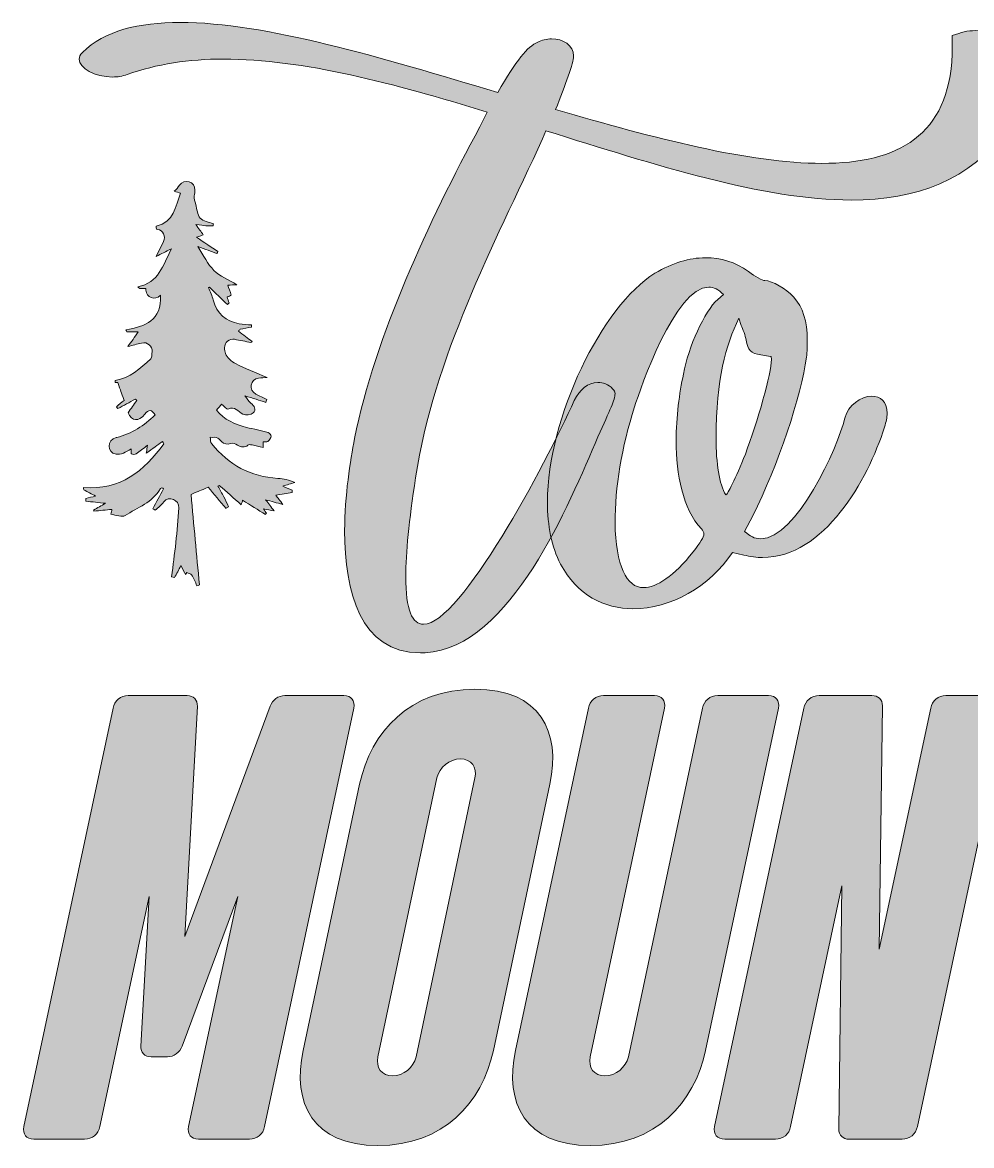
# Model space of a CAD drawing. Header units: inches. Extents: x 67 to 434, y -467 to -33.
# Drawn here: x 67.4 to 250.5, y -467 to -250.3 of the extents above; entities that cross this region are included whole.
import ezdxf

# ---------------------------------------------------------------- set-up
doc = ezdxf.new("R2010")
doc.units = ezdxf.units.IN
doc.header["$MEASUREMENT"] = 0
doc.layers.add('Layer 1', color=7, linetype='Continuous')

# ---------------------------------------------------------------- blocks, each defined once
blk = doc.blocks.new('block 3')
at = {"layer": 'Layer 1', "true_color": 0x0b0b0b}
h = blk.add_hatch(color=28, dxfattribs=at)
h.dxf.hatch_style = 2
edge = h.paths.add_edge_path()
edge.add_spline(control_points=[(169.16, -397.28), (169.16, -397.28), (158.28, -448.63), (158.28, -448.63), (156.08, -458.78), (148.62, -466.97), (136.02, -466.97), (123.43, -466.97), (119.39, -458.78), (121.6, -448.63), (121.6, -448.63), (132.48, -397.28), (132.48, -397.28), (134.68, -387.13), (142.14, -378.93), (154.73, -378.93), (167.33, -378.93), (171.36, -387.13), (169.16, -397.28)], knot_values=[0, 0, 0, 0, 1, 1, 1, 2, 2, 2, 3, 3, 3, 4, 4, 4, 5, 5, 5, 6, 6, 6, 6], degree=3, periodic=1)
edge = h.paths.add_edge_path()
edge.add_spline(control_points=[(154.73, -396.05), (155.22, -393.97), (154, -392.38), (151.92, -392.38), (149.84, -392.38), (147.89, -393.97), (147.4, -396.05), (147.4, -396.05), (136.02, -449.86), (136.02, -449.86), (135.53, -451.93), (136.76, -453.52), (138.84, -453.52), (140.92, -453.52), (142.87, -451.93), (143.36, -449.86), (143.36, -449.86), (154.73, -396.05), (154.73, -396.05)], knot_values=[0, 0, 0, 0, 1, 1, 1, 2, 2, 2, 3, 3, 3, 4, 4, 4, 5, 5, 5, 6, 6, 6, 6], degree=3, periodic=1)
h = blk.add_hatch(color=28, dxfattribs=at)
h.dxf.hatch_style = 2
edge = h.paths.add_edge_path()
edge.add_spline(control_points=[(67.67, -463.31), (67.67, -463.31), (84.91, -382.6), (84.91, -382.6), (85.15, -381.13), (86.37, -380.16), (87.84, -380.16), (87.84, -380.16), (99.21, -380.16), (99.21, -380.16), (100.44, -380.16), (101.17, -381.01), (101.17, -382.23), (101.17, -382.23), (98.72, -426.62), (98.72, -426.62), (98.72, -426.62), (115.23, -382.23), (115.23, -382.23), (115.6, -381.01), (116.82, -380.16), (118.04, -380.16), (118.04, -380.16), (129.42, -380.16), (129.42, -380.16), (130.88, -380.16), (131.62, -381.13), (131.37, -382.6), (131.37, -382.6), (114.13, -463.31), (114.13, -463.31), (113.89, -464.77), (112.66, -465.75), (111.2, -465.75), (111.2, -465.75), (101.41, -465.75), (101.41, -465.75), (99.95, -465.75), (99.21, -464.77), (99.46, -463.31), (99.46, -463.31), (109, -418.92), (109, -418.92), (109, -418.92), (98.24, -447.78), (98.24, -447.78), (97.75, -449), (96.65, -449.86), (95.42, -449.86), (95.42, -449.86), (92.24, -449.86), (92.24, -449.86), (91.02, -449.86), (90.17, -449), (90.29, -447.78), (90.29, -447.78), (91.88, -418.92), (91.88, -418.92), (91.88, -418.92), (82.34, -463.31), (82.34, -463.31), (82.09, -464.77), (80.87, -465.75), (79.4, -465.75), (79.4, -465.75), (69.62, -465.75), (69.62, -465.75), (68.16, -465.75), (67.42, -464.77), (67.67, -463.31)], knot_values=[0, 0, 0, 0, 1, 1, 1, 2, 2, 2, 3, 3, 3, 4, 4, 4, 5, 5, 5, 6, 6, 6, 7, 7, 7, 8, 8, 8, 9, 9, 9, 10, 10, 10, 11, 11, 11, 12, 12, 12, 13, 13, 13, 14, 14, 14, 15, 15, 15, 16, 16, 16, 17, 17, 17, 18, 18, 18, 19, 19, 19, 20, 20, 20, 21, 21, 21, 22, 22, 22, 23, 23, 23, 23], degree=3, periodic=1)
h = blk.add_hatch(color=28, dxfattribs=at)
h.dxf.hatch_style = 2
edge = h.paths.add_edge_path()
edge.add_spline(control_points=[(198.63, -382.6), (198.88, -381.13), (200.1, -380.16), (201.57, -380.16), (201.57, -380.16), (211.35, -380.16), (211.35, -380.16), (212.82, -380.16), (213.55, -381.13), (213.31, -382.6), (213.31, -382.6), (199.24, -448.63), (199.24, -448.63), (197.04, -458.78), (189.59, -466.97), (176.99, -466.97), (164.39, -466.97), (160.36, -458.78), (162.56, -448.63), (162.56, -448.63), (176.62, -382.6), (176.62, -382.6), (176.87, -381.13), (178.09, -380.16), (179.56, -380.16), (179.56, -380.16), (189.34, -380.16), (189.34, -380.16), (190.81, -380.16), (191.54, -381.13), (191.3, -382.6), (191.3, -382.6), (176.99, -449.86), (176.99, -449.86), (176.5, -451.93), (177.72, -453.52), (179.8, -453.52), (181.88, -453.52), (183.84, -451.93), (184.33, -449.86), (184.33, -449.86), (198.63, -382.6), (198.63, -382.6)], knot_values=[0, 0, 0, 0, 1, 1, 1, 2, 2, 2, 3, 3, 3, 4, 4, 4, 5, 5, 5, 6, 6, 6, 7, 7, 7, 8, 8, 8, 9, 9, 9, 10, 10, 10, 11, 11, 11, 12, 12, 12, 13, 13, 13, 14, 14, 14, 14], degree=3, periodic=1)
h = blk.add_hatch(color=28, dxfattribs=at)
h.dxf.hatch_style = 2
edge = h.paths.add_edge_path()
edge.add_spline(control_points=[(224.93, -463.79), (224.93, -463.79), (225.54, -416.84), (225.54, -416.84), (225.54, -416.84), (215.63, -463.31), (215.63, -463.31), (215.39, -464.77), (214.17, -465.75), (212.7, -465.75), (212.7, -465.75), (202.92, -465.75), (202.92, -465.75), (201.45, -465.75), (200.72, -464.77), (200.96, -463.31), (200.96, -463.31), (218.2, -382.6), (218.2, -382.6), (218.45, -381.13), (219.67, -380.16), (221.14, -380.16), (221.14, -380.16), (231.29, -380.16), (231.29, -380.16), (232.51, -380.16), (233.36, -380.89), (233.36, -382.11), (233.36, -382.11), (232.75, -429.07), (232.75, -429.07), (232.75, -429.07), (242.66, -382.6), (242.66, -382.6), (242.9, -381.13), (244.12, -380.16), (245.59, -380.16), (245.59, -380.16), (255.37, -380.16), (255.37, -380.16), (256.84, -380.16), (257.58, -381.13), (257.33, -382.6), (257.33, -382.6), (240.09, -463.31), (240.09, -463.31), (239.84, -464.77), (238.62, -465.75), (237.15, -465.75), (237.15, -465.75), (226.88, -465.75), (226.88, -465.75), (225.78, -465.75), (224.93, -465.02), (224.93, -463.79)], knot_values=[0, 0, 0, 0, 1, 1, 1, 2, 2, 2, 3, 3, 3, 4, 4, 4, 5, 5, 5, 6, 6, 6, 7, 7, 7, 8, 8, 8, 9, 9, 9, 10, 10, 10, 11, 11, 11, 12, 12, 12, 13, 13, 13, 14, 14, 14, 15, 15, 15, 16, 16, 16, 17, 17, 17, 18, 18, 18, 18], degree=3, periodic=1)
at = {"layer": 'Layer 1', "lineweight": 0}
for points, knots in [([(169.16, -397.28), (169.16, -397.28), (158.28, -448.63), (158.28, -448.63), (156.08, -458.78), (148.62, -466.97), (136.02, -466.97), (123.43, -466.97), (119.39, -458.78), (121.6, -448.63), (121.6, -448.63), (132.48, -397.28), (132.48, -397.28), (134.68, -387.13), (142.14, -378.93), (154.73, -378.93), (167.33, -378.93), (171.36, -387.13), (169.16, -397.28)], [0, 0, 0, 0, 1, 1, 1, 2, 2, 2, 3, 3, 3, 4, 4, 4, 5, 5, 5, 6, 6, 6, 6]), ([(67.67, -463.31), (67.67, -463.31), (84.91, -382.6), (84.91, -382.6), (85.15, -381.13), (86.37, -380.16), (87.84, -380.16), (87.84, -380.16), (99.21, -380.16), (99.21, -380.16), (100.44, -380.16), (101.17, -381.01), (101.17, -382.23), (101.17, -382.23), (98.72, -426.62), (98.72, -426.62), (98.72, -426.62), (115.23, -382.23), (115.23, -382.23), (115.6, -381.01), (116.82, -380.16), (118.04, -380.16), (118.04, -380.16), (129.42, -380.16), (129.42, -380.16), (130.88, -380.16), (131.62, -381.13), (131.37, -382.6), (131.37, -382.6), (114.13, -463.31), (114.13, -463.31), (113.89, -464.77), (112.66, -465.75), (111.2, -465.75), (111.2, -465.75), (101.41, -465.75), (101.41, -465.75), (99.95, -465.75), (99.21, -464.77), (99.46, -463.31), (99.46, -463.31), (109, -418.92), (109, -418.92), (109, -418.92), (98.24, -447.78), (98.24, -447.78), (97.75, -449), (96.65, -449.86), (95.42, -449.86), (95.42, -449.86), (92.24, -449.86), (92.24, -449.86), (91.02, -449.86), (90.17, -449), (90.29, -447.78), (90.29, -447.78), (91.88, -418.92), (91.88, -418.92), (91.88, -418.92), (82.34, -463.31), (82.34, -463.31), (82.09, -464.77), (80.87, -465.75), (79.4, -465.75), (79.4, -465.75), (69.62, -465.75), (69.62, -465.75), (68.16, -465.75), (67.42, -464.77), (67.67, -463.31)], [0, 0, 0, 0, 1, 1, 1, 2, 2, 2, 3, 3, 3, 4, 4, 4, 5, 5, 5, 6, 6, 6, 7, 7, 7, 8, 8, 8, 9, 9, 9, 10, 10, 10, 11, 11, 11, 12, 12, 12, 13, 13, 13, 14, 14, 14, 15, 15, 15, 16, 16, 16, 17, 17, 17, 18, 18, 18, 19, 19, 19, 20, 20, 20, 21, 21, 21, 22, 22, 22, 23, 23, 23, 23]), ([(198.63, -382.6), (198.88, -381.13), (200.1, -380.16), (201.57, -380.16), (201.57, -380.16), (211.35, -380.16), (211.35, -380.16), (212.82, -380.16), (213.55, -381.13), (213.31, -382.6), (213.31, -382.6), (199.24, -448.63), (199.24, -448.63), (197.04, -458.78), (189.59, -466.97), (176.99, -466.97), (164.39, -466.97), (160.36, -458.78), (162.56, -448.63), (162.56, -448.63), (176.62, -382.6), (176.62, -382.6), (176.87, -381.13), (178.09, -380.16), (179.56, -380.16), (179.56, -380.16), (189.34, -380.16), (189.34, -380.16), (190.81, -380.16), (191.54, -381.13), (191.3, -382.6), (191.3, -382.6), (176.99, -449.86), (176.99, -449.86), (176.5, -451.93), (177.72, -453.52), (179.8, -453.52), (181.88, -453.52), (183.84, -451.93), (184.33, -449.86), (184.33, -449.86), (198.63, -382.6), (198.63, -382.6)], [0, 0, 0, 0, 1, 1, 1, 2, 2, 2, 3, 3, 3, 4, 4, 4, 5, 5, 5, 6, 6, 6, 7, 7, 7, 8, 8, 8, 9, 9, 9, 10, 10, 10, 11, 11, 11, 12, 12, 12, 13, 13, 13, 14, 14, 14, 14]), ([(224.93, -463.79), (224.93, -463.79), (225.54, -416.84), (225.54, -416.84), (225.54, -416.84), (215.63, -463.31), (215.63, -463.31), (215.39, -464.77), (214.17, -465.75), (212.7, -465.75), (212.7, -465.75), (202.92, -465.75), (202.92, -465.75), (201.45, -465.75), (200.72, -464.77), (200.96, -463.31), (200.96, -463.31), (218.2, -382.6), (218.2, -382.6), (218.45, -381.13), (219.67, -380.16), (221.14, -380.16), (221.14, -380.16), (231.29, -380.16), (231.29, -380.16), (232.51, -380.16), (233.36, -380.89), (233.36, -382.11), (233.36, -382.11), (232.75, -429.07), (232.75, -429.07), (232.75, -429.07), (242.66, -382.6), (242.66, -382.6), (242.9, -381.13), (244.12, -380.16), (245.59, -380.16), (245.59, -380.16), (255.37, -380.16), (255.37, -380.16), (256.84, -380.16), (257.58, -381.13), (257.33, -382.6), (257.33, -382.6), (240.09, -463.31), (240.09, -463.31), (239.84, -464.77), (238.62, -465.75), (237.15, -465.75), (237.15, -465.75), (226.88, -465.75), (226.88, -465.75), (225.78, -465.75), (224.93, -465.02), (224.93, -463.79)], [0, 0, 0, 0, 1, 1, 1, 2, 2, 2, 3, 3, 3, 4, 4, 4, 5, 5, 5, 6, 6, 6, 7, 7, 7, 8, 8, 8, 9, 9, 9, 10, 10, 10, 11, 11, 11, 12, 12, 12, 13, 13, 13, 14, 14, 14, 15, 15, 15, 16, 16, 16, 17, 17, 17, 18, 18, 18, 18]), ([(154.73, -396.05), (155.22, -393.97), (154, -392.38), (151.92, -392.38), (149.84, -392.38), (147.89, -393.97), (147.4, -396.05), (147.4, -396.05), (136.02, -449.86), (136.02, -449.86), (135.53, -451.93), (136.76, -453.52), (138.84, -453.52), (140.92, -453.52), (142.87, -451.93), (143.36, -449.86), (143.36, -449.86), (154.73, -396.05), (154.73, -396.05)], [0, 0, 0, 0, 1, 1, 1, 2, 2, 2, 3, 3, 3, 4, 4, 4, 5, 5, 5, 6, 6, 6, 6])]:
    blk.add_open_spline(points, degree=3, knots=knots, dxfattribs=at)
blk = doc.blocks.new('block 13')
at = {"layer": 'Layer 1', "true_color": 0x0b0b0b}
h = blk.add_hatch(color=28, dxfattribs=at)
h.dxf.hatch_style = 2
edge = h.paths.add_edge_path()
edge.add_spline(control_points=[(144.21, -371.91), (132.58, -371.91), (129.59, -360.12), (129.59, -348.34), (129.59, -341.58), (130.69, -334.83), (131.48, -330.59), (135.57, -310.63), (145.78, -288.79), (155.68, -270.41), (155.68, -270.41), (157.09, -267.58), (157.09, -267.58), (139.18, -262.08), (121.58, -257.36), (106.18, -257.36), (99.58, -257.36), (93.3, -258.31), (87.64, -260.35), (86.7, -260.66), (85.76, -260.82), (84.82, -260.82), (81.36, -260.82), (78.37, -259.09), (78.37, -257.36), (78.37, -256.89), (78.53, -256.58), (79, -256.11), (83.24, -251.87), (89.84, -250.29), (97.86, -250.29), (114.2, -250.29), (136.67, -257.05), (159.13, -263.81), (162.75, -257.52), (164.79, -255.01), (166.83, -254.07), (167.62, -253.75), (168.56, -253.44), (169.5, -253.44), (171.7, -253.44), (173.75, -254.69), (173.75, -256.74), (173.75, -256.74), (173.75, -256.89), (173.75, -256.89), (173.75, -257.99), (172.17, -262.39), (170.29, -267.11), (189.3, -272.61), (207.68, -277.48), (221.67, -277.48), (236.44, -277.48), (246.18, -272.13), (246.81, -256.42), (246.81, -256.42), (246.81, -252.81), (246.81, -252.81), (248.69, -252.18), (249.64, -251.87), (251.37, -251.87), (256.71, -251.87), (260.01, -256.74), (260.01, -262.39), (260.01, -265.22), (259.06, -268.21), (257.34, -270.88), (250.42, -280.78), (239.9, -284.55), (227.33, -284.55), (210.36, -284.55), (189.62, -277.79), (168.4, -271.19), (168.4, -271.19), (167.78, -272.76), (167.78, -272.76), (158.03, -293.82), (146.88, -314.87), (143.26, -338.13), (142.01, -346.45), (141.38, -352.74), (141.38, -357.14), (141.38, -363.74), (142.64, -366.41), (144.83, -366.41), (151.91, -366.41), (168.25, -335.77), (173.9, -323.2), (174.85, -321.16), (176.57, -319.74), (178.46, -319.74), (179.4, -319.74), (180.5, -320.06), (181.29, -321), (181.6, -321.31), (181.76, -321.47), (181.76, -321.94), (181.76, -323.04), (180.82, -324.93), (178.46, -330.27), (172.96, -343), (161.65, -370.96), (145.15, -371.91), (145.15, -371.91), (144.21, -371.91), (144.21, -371.91)], knot_values=[0, 0, 0, 0, 1, 1, 1, 2, 2, 2, 3, 3, 3, 4, 4, 4, 5, 5, 5, 6, 6, 6, 7, 7, 7, 8, 8, 8, 9, 9, 9, 10, 10, 10, 11, 11, 11, 12, 12, 12, 13, 13, 13, 14, 14, 14, 15, 15, 15, 16, 16, 16, 17, 17, 17, 18, 18, 18, 19, 19, 19, 20, 20, 20, 21, 21, 21, 22, 22, 22, 23, 23, 23, 24, 24, 24, 25, 25, 25, 26, 26, 26, 27, 27, 27, 28, 28, 28, 29, 29, 29, 30, 30, 30, 31, 31, 31, 32, 32, 32, 33, 33, 33, 34, 34, 34, 35, 35, 35, 35], degree=3, periodic=1)
h = blk.add_hatch(color=28, dxfattribs=at)
h.dxf.hatch_style = 2
edge = h.paths.add_edge_path()
edge.add_spline(control_points=[(171.24, -354.78), (169.51, -351.48), (168.72, -347.4), (168.72, -342.84), (168.72, -326.5), (179.25, -304.97), (189.46, -298.69), (192.92, -296.65), (196.06, -295.7), (199.2, -295.7), (202.19, -295.7), (205.02, -296.49), (207.53, -298.37), (208.79, -299.32), (210.2, -300.1), (210.67, -300.1), (212.09, -300.1), (214.76, -301.67), (216.17, -303.25), (218.06, -305.29), (218.84, -307.96), (218.84, -311.57), (218.84, -312.67), (218.84, -313.77), (218.69, -314.87), (217.74, -322.26), (213.19, -335.77), (208.32, -345.51), (208.32, -345.51), (206.75, -348.5), (206.75, -348.5), (208, -349.44), (208.47, -349.91), (209.89, -349.91), (216.64, -349.91), (224.81, -332.31), (226.07, -326.66), (226.7, -324.14), (229.21, -322.41), (231.26, -322.41), (232.98, -322.41), (234.24, -323.36), (234.24, -325.71), (234.24, -326.5), (234.08, -327.29), (233.77, -328.38), (230.47, -338.6), (222.14, -353.52), (210.2, -353.52), (209.1, -353.52), (207.84, -353.37), (206.59, -353.05), (206.59, -353.05), (204.39, -352.58), (204.39, -352.58), (199.99, -359.18), (192.45, -363.42), (185.22, -363.42), (179.72, -363.42), (174.38, -360.75), (171.24, -354.78)], knot_values=[0, 0, 0, 0, 1, 1, 1, 2, 2, 2, 3, 3, 3, 4, 4, 4, 5, 5, 5, 6, 6, 6, 7, 7, 7, 8, 8, 8, 9, 9, 9, 10, 10, 10, 11, 11, 11, 12, 12, 12, 13, 13, 13, 14, 14, 14, 15, 15, 15, 16, 16, 16, 17, 17, 17, 18, 18, 18, 19, 19, 19, 20, 20, 20, 20], degree=3, periodic=1)
edge = h.paths.add_edge_path()
edge.add_spline(control_points=[(196.85, -352.42), (198.26, -350.54), (198.89, -349.6), (198.89, -348.97), (198.89, -348.65), (198.73, -348.34), (198.42, -348.02), (194.8, -344.1), (193.55, -337.5), (193.55, -331.06), (193.55, -326.34), (194.17, -321.79), (194.96, -318.17), (195.9, -312.83), (199.05, -306.07), (201.56, -303.72), (201.56, -303.72), (202.66, -302.77), (202.66, -302.77), (201.72, -301.83), (200.77, -301.36), (199.83, -301.36), (193.39, -301.36), (186.63, -320.84), (185.53, -324.46), (183.02, -332.16), (181.76, -340.17), (181.76, -346.77), (181.92, -355.09), (183.96, -359.34), (187.26, -359.34), (189.78, -359.34), (193.07, -357.14), (196.85, -352.42)], knot_values=[0, 0, 0, 0, 1, 1, 1, 2, 2, 2, 3, 3, 3, 4, 4, 4, 5, 5, 5, 6, 6, 6, 7, 7, 7, 8, 8, 8, 9, 9, 9, 10, 10, 10, 11, 11, 11, 11], degree=3, periodic=1)
edge = h.paths.add_edge_path()
edge.add_spline(control_points=[(206.9, -333.57), (209.26, -327.44), (211.93, -317.86), (211.93, -315.34), (211.93, -315.03), (211.93, -314.72), (211.77, -314.72), (211.77, -314.72), (209.89, -314.4), (209.89, -314.4), (208, -314.24), (207.37, -313.46), (207.06, -311.57), (206.9, -310.79), (206.43, -309.37), (206.12, -308.74), (206.12, -308.74), (205.64, -307.33), (205.64, -307.33), (203.13, -312.67), (201.25, -318.96), (201.25, -330.59), (201.25, -335.3), (201.87, -339.38), (203.13, -341.43), (203.44, -341.43), (205.02, -338.28), (206.9, -333.57)], knot_values=[0, 0, 0, 0, 1, 1, 1, 2, 2, 2, 3, 3, 3, 4, 4, 4, 5, 5, 5, 6, 6, 6, 7, 7, 7, 8, 8, 8, 9, 9, 9, 9], degree=3, periodic=1)
at = {"layer": 'Layer 1', "lineweight": 0}
for points, knots in [([(144.21, -371.91), (132.58, -371.91), (129.59, -360.12), (129.59, -348.34), (129.59, -341.58), (130.69, -334.83), (131.48, -330.59), (135.57, -310.63), (145.78, -288.79), (155.68, -270.41), (155.68, -270.41), (157.09, -267.58), (157.09, -267.58), (139.18, -262.08), (121.58, -257.36), (106.18, -257.36), (99.58, -257.36), (93.3, -258.31), (87.64, -260.35), (86.7, -260.66), (85.76, -260.82), (84.82, -260.82), (81.36, -260.82), (78.37, -259.09), (78.37, -257.36), (78.37, -256.89), (78.53, -256.58), (79, -256.11), (83.24, -251.87), (89.84, -250.29), (97.86, -250.29), (114.2, -250.29), (136.67, -257.05), (159.13, -263.81), (162.75, -257.52), (164.79, -255.01), (166.83, -254.07), (167.62, -253.75), (168.56, -253.44), (169.5, -253.44), (171.7, -253.44), (173.75, -254.69), (173.75, -256.74), (173.75, -256.74), (173.75, -256.89), (173.75, -256.89), (173.75, -257.99), (172.17, -262.39), (170.29, -267.11), (189.3, -272.61), (207.68, -277.48), (221.67, -277.48), (236.44, -277.48), (246.18, -272.13), (246.81, -256.42), (246.81, -256.42), (246.81, -252.81), (246.81, -252.81), (248.69, -252.18), (249.64, -251.87), (251.37, -251.87), (256.71, -251.87), (260.01, -256.74), (260.01, -262.39), (260.01, -265.22), (259.06, -268.21), (257.34, -270.88), (250.42, -280.78), (239.9, -284.55), (227.33, -284.55), (210.36, -284.55), (189.62, -277.79), (168.4, -271.19), (168.4, -271.19), (167.78, -272.76), (167.78, -272.76), (158.03, -293.82), (146.88, -314.87), (143.26, -338.13), (142.01, -346.45), (141.38, -352.74), (141.38, -357.14), (141.38, -363.74), (142.64, -366.41), (144.83, -366.41), (151.91, -366.41), (168.25, -335.77), (173.9, -323.2), (174.85, -321.16), (176.57, -319.74), (178.46, -319.74), (179.4, -319.74), (180.5, -320.06), (181.29, -321), (181.6, -321.31), (181.76, -321.47), (181.76, -321.94), (181.76, -323.04), (180.82, -324.93), (178.46, -330.27), (172.96, -343), (161.65, -370.96), (145.15, -371.91), (145.15, -371.91), (144.21, -371.91), (144.21, -371.91)], [0, 0, 0, 0, 1, 1, 1, 2, 2, 2, 3, 3, 3, 4, 4, 4, 5, 5, 5, 6, 6, 6, 7, 7, 7, 8, 8, 8, 9, 9, 9, 10, 10, 10, 11, 11, 11, 12, 12, 12, 13, 13, 13, 14, 14, 14, 15, 15, 15, 16, 16, 16, 17, 17, 17, 18, 18, 18, 19, 19, 19, 20, 20, 20, 21, 21, 21, 22, 22, 22, 23, 23, 23, 24, 24, 24, 25, 25, 25, 26, 26, 26, 27, 27, 27, 28, 28, 28, 29, 29, 29, 30, 30, 30, 31, 31, 31, 32, 32, 32, 33, 33, 33, 34, 34, 34, 35, 35, 35, 35]), ([(171.24, -354.78), (169.51, -351.48), (168.72, -347.4), (168.72, -342.84), (168.72, -326.5), (179.25, -304.97), (189.46, -298.69), (192.92, -296.65), (196.06, -295.7), (199.2, -295.7), (202.19, -295.7), (205.02, -296.49), (207.53, -298.37), (208.79, -299.32), (210.2, -300.1), (210.67, -300.1), (212.09, -300.1), (214.76, -301.67), (216.17, -303.25), (218.06, -305.29), (218.84, -307.96), (218.84, -311.57), (218.84, -312.67), (218.84, -313.77), (218.69, -314.87), (217.74, -322.26), (213.19, -335.77), (208.32, -345.51), (208.32, -345.51), (206.75, -348.5), (206.75, -348.5), (208, -349.44), (208.47, -349.91), (209.89, -349.91), (216.64, -349.91), (224.81, -332.31), (226.07, -326.66), (226.7, -324.14), (229.21, -322.41), (231.26, -322.41), (232.98, -322.41), (234.24, -323.36), (234.24, -325.71), (234.24, -326.5), (234.08, -327.29), (233.77, -328.38), (230.47, -338.6), (222.14, -353.52), (210.2, -353.52), (209.1, -353.52), (207.84, -353.37), (206.59, -353.05), (206.59, -353.05), (204.39, -352.58), (204.39, -352.58), (199.99, -359.18), (192.45, -363.42), (185.22, -363.42), (179.72, -363.42), (174.38, -360.75), (171.24, -354.78)], [0, 0, 0, 0, 1, 1, 1, 2, 2, 2, 3, 3, 3, 4, 4, 4, 5, 5, 5, 6, 6, 6, 7, 7, 7, 8, 8, 8, 9, 9, 9, 10, 10, 10, 11, 11, 11, 12, 12, 12, 13, 13, 13, 14, 14, 14, 15, 15, 15, 16, 16, 16, 17, 17, 17, 18, 18, 18, 19, 19, 19, 20, 20, 20, 20]), ([(196.85, -352.42), (198.26, -350.54), (198.89, -349.6), (198.89, -348.97), (198.89, -348.65), (198.73, -348.34), (198.42, -348.02), (194.8, -344.1), (193.55, -337.5), (193.55, -331.06), (193.55, -326.34), (194.17, -321.79), (194.96, -318.17), (195.9, -312.83), (199.05, -306.07), (201.56, -303.72), (201.56, -303.72), (202.66, -302.77), (202.66, -302.77), (201.72, -301.83), (200.77, -301.36), (199.83, -301.36), (193.39, -301.36), (186.63, -320.84), (185.53, -324.46), (183.02, -332.16), (181.76, -340.17), (181.76, -346.77), (181.92, -355.09), (183.96, -359.34), (187.26, -359.34), (189.78, -359.34), (193.07, -357.14), (196.85, -352.42)], [0, 0, 0, 0, 1, 1, 1, 2, 2, 2, 3, 3, 3, 4, 4, 4, 5, 5, 5, 6, 6, 6, 7, 7, 7, 8, 8, 8, 9, 9, 9, 10, 10, 10, 11, 11, 11, 11]), ([(206.9, -333.57), (209.26, -327.44), (211.93, -317.86), (211.93, -315.34), (211.93, -315.03), (211.93, -314.72), (211.77, -314.72), (211.77, -314.72), (209.89, -314.4), (209.89, -314.4), (208, -314.24), (207.37, -313.46), (207.06, -311.57), (206.9, -310.79), (206.43, -309.37), (206.12, -308.74), (206.12, -308.74), (205.64, -307.33), (205.64, -307.33), (203.13, -312.67), (201.25, -318.96), (201.25, -330.59), (201.25, -335.3), (201.87, -339.38), (203.13, -341.43), (203.44, -341.43), (205.02, -338.28), (206.9, -333.57)], [0, 0, 0, 0, 1, 1, 1, 2, 2, 2, 3, 3, 3, 4, 4, 4, 5, 5, 5, 6, 6, 6, 7, 7, 7, 8, 8, 8, 9, 9, 9, 9])]:
    blk.add_open_spline(points, degree=3, knots=knots, dxfattribs=at)
blk = doc.blocks.new('block 2')
at = {"layer": 'Layer 1', "true_color": 0x0b0b0b}
h = blk.add_hatch(color=28, dxfattribs=at)
h.dxf.hatch_style = 2
edge = h.paths.add_edge_path()
edge.add_spline(control_points=[(93.2, -289.57), (96.68, -288.81), (96.9, -285.79), (97.93, -283.22), (97.51, -283.1), (97.2, -283.02), (96.69, -282.87), (97.1, -282.5), (97.44, -282.11), (97.71, -281.71), (98.62, -280.34), (100.79, -280.99), (100.7, -282.63), (100.68, -283), (100.64, -283.37), (100.57, -283.75), (100.49, -284.27), (100.71, -284.85), (100.85, -285.39), (101.09, -286.3), (101.15, -287.41), (101.73, -288.04), (102.29, -288.66), (103.39, -288.79), (104.26, -289.14), (104.24, -289.27), (104.22, -289.4), (104.2, -289.53), (103.73, -289.53), (103.27, -289.56), (102.81, -289.52), (102.31, -289.48), (101.82, -289.39), (100.87, -289.25), (101.47, -290.09), (101.87, -290.64), (102.31, -291.26), (102.03, -291.36), (101.73, -291.47), (100.99, -291.73), (102.54, -292.77), (103.84, -293.63), (105.14, -294.5), (105.07, -294.62), (105, -294.75), (104.94, -294.87), (103.84, -294.47), (102.74, -294.06), (101.23, -293.5), (102.42, -295.31), (103.16, -296.95), (104.36, -298.12), (105.53, -299.26), (107.17, -299.92), (108.78, -300.89), (108.16, -300.92), (107.68, -300.94), (107.04, -300.97), (107.26, -301.6), (107.47, -302.19), (107.71, -302.89), (107.5, -303), (107.24, -303.13), (106.9, -303.3), (107.02, -303.64), (107.16, -304.03), (107.31, -304.42), (107.2, -304.51), (107.09, -304.61), (106.97, -304.71), (105.82, -303.6), (104.66, -302.49), (103.5, -301.38), (103.44, -301.41), (103.38, -301.44), (103.31, -301.47), (103.63, -302.26), (104.04, -303.03), (104.24, -303.84), (104.9, -306.5), (106.65, -307.92), (109.25, -308.41), (110.02, -308.55), (110.82, -308.58), (111.61, -308.66), (111.61, -308.8), (111.62, -308.94), (111.62, -309.08), (110.89, -309.21), (110.15, -309.34), (109.42, -309.47), (109.31, -309.61), (109.21, -309.75), (109.11, -309.88), (109.99, -310.54), (110.88, -311.21), (111.76, -311.87), (111.68, -311.93), (111.6, -311.99), (111.51, -312.05), (110.45, -311.84), (109.38, -311.62), (108.36, -311.42), (107.34, -311.21), (106.4, -312.01), (106.41, -313.05), (106.42, -313.44), (106.46, -313.82), (106.59, -314.16), (106.87, -314.96), (107.74, -315.7), (108.54, -316.12), (110.37, -317.06), (112.31, -317.79), (114.66, -318.81), (114.08, -318.8), (113.52, -318.84), (112.98, -318.9), (111.36, -319.08), (110.98, -321.27), (112.44, -321.98), (113.16, -322.33), (113.88, -322.68), (114.57, -323.07), (114.51, -323.24), (114.44, -323.42), (114.38, -323.59), (113.14, -323.2), (111.91, -322.82), (110.35, -322.33), (110.8, -322.9), (111.07, -323.4), (111.48, -323.72), (112.19, -324.28), (112.6, -325.01), (111.94, -325.63), (111.53, -326.01), (110.5, -326.1), (109.95, -325.86), (109.02, -325.44), (108.45, -324.19), (107.06, -324.88), (106.87, -324.98), (106.29, -324.33), (105.83, -323.97), (105.56, -324.29), (105.25, -324.65), (104.86, -325.1), (106.32, -326.98), (108.42, -327.84), (110.67, -328.41), (112.05, -328.77), (113.46, -329.02), (114.83, -329.39), (115.08, -329.46), (115.44, -329.9), (115.4, -330.11), (115.34, -330.48), (115.07, -330.87), (114.78, -331.12), (114.59, -331.28), (114.2, -331.19), (113.88, -331.22), (113.88, -331.56), (113.88, -331.83), (113.88, -332.32), (113.1, -332.13), (112.42, -331.98), (111.74, -331.81), (111.3, -331.7), (111.05, -331.74), (110.91, -331.87), (110.38, -332.35), (109.52, -332.26), (108.93, -331.85), (108.51, -331.56), (108.07, -331.37), (107.54, -331.55), (106.94, -331.76), (106.29, -331.66), (105.86, -331.18), (105.64, -330.93), (105.4, -330.69), (105.12, -330.5), (104.76, -330.25), (104.13, -330.37), (103.62, -330.33), (103.72, -330.75), (103.69, -331.27), (103.93, -331.57), (107.21, -335.66), (111.44, -337.95), (116.72, -338.26), (117.78, -338.32), (118.84, -338.56), (119.98, -339.05), (119.21, -339.27), (118.45, -339.5), (117.63, -339.74), (118.22, -340), (118.83, -340.27), (119.43, -340.53), (119.44, -340.68), (119.45, -340.83), (119.45, -340.97), (118.42, -341.13), (117.4, -341.3), (116.29, -341.47), (116.69, -342), (117.07, -342.49), (117.68, -343.3), (116.43, -342.96), (115.5, -342.7), (114.34, -342.38), (114.92, -343.14), (115.38, -343.75), (115.99, -344.55), (115.25, -344.4), (114.7, -344.29), (113.96, -344.14), (114.21, -344.54), (114.35, -344.76), (114.49, -344.98), (114.43, -345.07), (114.37, -345.15), (114.31, -345.23), (112.87, -344.33), (111.42, -343.43), (109.9, -342.49), (109.83, -342.71), (109.75, -342.96), (109.63, -343.33), (108.19, -342.07), (106.8, -340.84), (105.4, -339.62), (105.31, -339.68), (105.23, -339.73), (105.14, -339.79), (105.52, -340.47), (105.91, -341.13), (106.27, -341.81), (106.6, -342.44), (106.89, -343.08), (107.19, -343.72), (107.03, -343.83), (106.86, -343.93), (106.7, -344.04), (105.55, -342.68), (104.4, -341.32), (103.25, -339.96), (101.56, -340.67), (101.65, -340.63), (99.95, -341.34), (100.49, -347.17), (101.02, -353), (101.56, -358.82), (101.4, -358.87), (101.24, -358.92), (101.09, -358.96), (100.75, -358.27), (100.47, -357.54), (100.06, -356.89), (99.9, -356.64), (99.46, -356.58), (99.15, -356.42), (99.06, -356.56), (98.97, -356.69), (98.88, -356.82), (98.6, -356.26), (98.32, -355.69), (98.01, -355.08), (97.57, -355.9), (97.16, -356.65), (96.76, -357.4), (96.57, -357.35), (96.38, -357.3), (96.19, -357.26), (96.79, -352.84), (97.31, -348.41), (97.59, -343.96), (97.69, -342.38), (95.66, -341.54), (94.69, -342.79), (94.23, -343.38), (93.69, -343.91), (93.03, -344.36), (92.88, -344.28), (92.74, -344.2), (92.59, -344.11), (93.28, -342.84), (93.96, -341.56), (94.65, -340.29), (94.55, -340.21), (94.44, -340.14), (94.34, -340.07), (94.24, -340.12), (94.07, -340.14), (94.03, -340.22), (92.5, -342.91), (89.62, -343.87), (87.24, -345.44), (86.67, -345.81), (85.5, -345.3), (84.49, -345.18), (84.56, -344.83), (84.62, -344.55), (84.69, -344.25), (83.49, -344.36), (82.35, -344.47), (81.21, -344.58), (81.19, -344.5), (81.17, -344.43), (81.15, -344.36), (81.88, -343.94), (82.62, -343.53), (83.45, -343.06), (82.14, -342.92), (80.88, -342.79), (79.63, -342.65), (79.63, -342.48), (79.64, -342.31), (79.64, -342.14), (80.26, -341.98), (80.89, -341.83), (81.53, -341.67), (80.76, -341.26), (80.01, -340.86), (79.26, -340.46), (79.24, -340.31), (79.22, -340.16), (79.19, -340.02), (86.33, -340.57), (90.95, -336.85), (94.67, -331.58), (94.59, -331.44), (94.51, -331.29), (94.43, -331.15), (93.5, -331.82), (92.57, -332.5), (91.32, -333.41), (91.43, -332.64), (91.46, -332.37), (91.53, -331.88), (90.72, -332.51), (90.07, -333.07), (89.36, -333.53), (89.14, -333.67), (88.72, -333.65), (88.45, -333.54), (88.34, -333.49), (88.41, -333.02), (88.38, -332.54), (87.37, -333.28), (86.39, -333.69), (85.47, -333.58), (83.69, -333.36), (83.72, -330.74), (85.47, -330.39), (85.52, -330.38), (85.56, -330.37), (85.6, -330.36), (88.55, -329.68), (90.86, -328.03), (93.03, -326.01), (92.31, -324.91), (91.83, -324.9), (91.03, -325.87), (89.76, -327.42), (88.58, -327.23), (87.79, -325.6), (88.37, -324.79), (88.93, -324), (89.49, -323.22), (89.4, -323.14), (89.31, -323.05), (89.21, -322.97), (88.08, -323.58), (86.95, -324.19), (85.82, -324.8), (85.73, -324.68), (85.63, -324.55), (85.54, -324.43), (86.04, -324.03), (86.54, -323.62), (87.04, -323.21), (86.43, -321.49), (86.42, -321.49), (85.81, -319.76), (85.81, -319.76), (85.32, -319.76), (85.32, -319.76), (85.31, -319.63), (85.31, -319.49), (85.3, -319.35), (88.23, -319), (90.12, -316.97), (92.18, -315.22), (92.35, -315.08), (92.36, -314.72), (92.38, -314.45), (92.4, -314.26), (92.42, -314.06), (92.43, -313.86), (92.53, -312.74), (91.49, -311.87), (90.41, -312.14), (89.58, -312.36), (88.7, -312.58), (87.77, -312.82), (88.47, -311.83), (89.03, -311.05), (89.77, -310), (88.86, -310), (88.23, -310), (87.59, -310), (87.53, -309.86), (87.46, -309.73), (87.39, -309.59), (91.07, -308.92), (94.32, -307.82), (94.08, -302.91), (94.08, -302.91), (94, -302.99), (94, -302.99), (93.02, -303.99), (91.31, -303.36), (91.22, -301.96), (91.22, -301.96), (91.2, -301.65), (91.2, -301.65), (90.83, -301.65), (90.44, -301.65), (90.04, -301.65), (89.93, -301.54), (89.82, -301.42), (89.71, -301.31), (93.68, -300.5), (94.54, -297.2), (96.15, -293.96), (95.03, -294.52), (94.25, -294.92), (93.21, -295.45), (93.21, -295.45), (94.66, -292.53), (94.66, -292.53), (95.14, -291.57), (94.57, -290.42), (93.52, -290.21), (93.52, -290.21), (93.26, -290.16), (93.26, -290.16), (93.24, -289.96), (93.22, -289.77), (93.2, -289.57)], knot_values=[0, 0, 0, 0, 1, 1, 1, 2, 2, 2, 3, 3, 3, 4, 4, 4, 5, 5, 5, 6, 6, 6, 7, 7, 7, 8, 8, 8, 9, 9, 9, 10, 10, 10, 11, 11, 11, 12, 12, 12, 13, 13, 13, 14, 14, 14, 15, 15, 15, 16, 16, 16, 17, 17, 17, 18, 18, 18, 19, 19, 19, 20, 20, 20, 21, 21, 21, 22, 22, 22, 23, 23, 23, 24, 24, 24, 25, 25, 25, 26, 26, 26, 27, 27, 27, 28, 28, 28, 29, 29, 29, 30, 30, 30, 31, 31, 31, 32, 32, 32, 33, 33, 33, 34, 34, 34, 35, 35, 35, 36, 36, 36, 37, 37, 37, 38, 38, 38, 39, 39, 39, 40, 40, 40, 41, 41, 41, 42, 42, 42, 43, 43, 43, 44, 44, 44, 45, 45, 45, 46, 46, 46, 47, 47, 47, 48, 48, 48, 49, 49, 49, 50, 50, 50, 51, 51, 51, 52, 52, 52, 53, 53, 53, 54, 54, 54, 55, 55, 55, 56, 56, 56, 57, 57, 57, 58, 58, 58, 59, 59, 59, 60, 60, 60, 61, 61, 61, 62, 62, 62, 63, 63, 63, 64, 64, 64, 65, 65, 65, 66, 66, 66, 67, 67, 67, 68, 68, 68, 69, 69, 69, 70, 70, 70, 71, 71, 71, 72, 72, 72, 73, 73, 73, 74, 74, 74, 75, 75, 75, 76, 76, 76, 77, 77, 77, 78, 78, 78, 79, 79, 79, 80, 80, 80, 81, 81, 81, 82, 82, 82, 83, 83, 83, 84, 84, 84, 85, 85, 85, 86, 86, 86, 87, 87, 87, 88, 88, 88, 89, 89, 89, 90, 90, 90, 91, 91, 91, 92, 92, 92, 93, 93, 93, 94, 94, 94, 95, 95, 95, 96, 96, 96, 97, 97, 97, 98, 98, 98, 99, 99, 99, 100, 100, 100, 101, 101, 101, 102, 102, 102, 103, 103, 103, 104, 104, 104, 105, 105, 105, 106, 106, 106, 107, 107, 107, 108, 108, 108, 109, 109, 109, 110, 110, 110, 111, 111, 111, 112, 112, 112, 113, 113, 113, 114, 114, 114, 115, 115, 115, 116, 116, 116, 117, 117, 117, 118, 118, 118, 119, 119, 119, 120, 120, 120, 121, 121, 121, 122, 122, 122, 123, 123, 123, 124, 124, 124, 125, 125, 125, 126, 126, 126, 127, 127, 127, 128, 128, 128, 129, 129, 129, 130, 130, 130, 131, 131, 131, 132, 132, 132, 133, 133, 133, 134, 134, 134, 135, 135, 135, 136, 136, 136, 137, 137, 137, 138, 138, 138, 139, 139, 139, 140, 140, 140, 141, 141, 141, 142, 142, 142, 143, 143, 143, 144, 144, 144, 145, 145, 145, 146, 146, 146, 147, 147, 147, 148, 148, 148, 149, 149, 149, 150, 150, 150, 151, 151, 151, 151], degree=3, periodic=1)
at = {"layer": 'Layer 1', "lineweight": 0}
blk.add_open_spline([(93.2, -289.57), (96.68, -288.81), (96.9, -285.79), (97.93, -283.22), (97.51, -283.1), (97.2, -283.02), (96.69, -282.87), (97.1, -282.5), (97.44, -282.11), (97.71, -281.71), (98.62, -280.34), (100.79, -280.99), (100.7, -282.63), (100.68, -283), (100.64, -283.37), (100.57, -283.75), (100.49, -284.27), (100.71, -284.85), (100.85, -285.39), (101.09, -286.3), (101.15, -287.41), (101.73, -288.04), (102.29, -288.66), (103.39, -288.79), (104.26, -289.14), (104.24, -289.27), (104.22, -289.4), (104.2, -289.53), (103.73, -289.53), (103.27, -289.56), (102.81, -289.52), (102.31, -289.48), (101.82, -289.39), (100.87, -289.25), (101.47, -290.09), (101.87, -290.64), (102.31, -291.26), (102.03, -291.36), (101.73, -291.47), (100.99, -291.73), (102.54, -292.77), (103.84, -293.63), (105.14, -294.5), (105.07, -294.62), (105, -294.75), (104.94, -294.87), (103.84, -294.47), (102.74, -294.06), (101.23, -293.5), (102.42, -295.31), (103.16, -296.95), (104.36, -298.12), (105.53, -299.26), (107.17, -299.92), (108.78, -300.89), (108.16, -300.92), (107.68, -300.94), (107.04, -300.97), (107.26, -301.6), (107.47, -302.19), (107.71, -302.89), (107.5, -303), (107.24, -303.13), (106.9, -303.3), (107.02, -303.64), (107.16, -304.03), (107.31, -304.42), (107.2, -304.51), (107.09, -304.61), (106.97, -304.71), (105.82, -303.6), (104.66, -302.49), (103.5, -301.38), (103.44, -301.41), (103.38, -301.44), (103.31, -301.47), (103.63, -302.26), (104.04, -303.03), (104.24, -303.84), (104.9, -306.5), (106.65, -307.92), (109.25, -308.41), (110.02, -308.55), (110.82, -308.58), (111.61, -308.66), (111.61, -308.8), (111.62, -308.94), (111.62, -309.08), (110.89, -309.21), (110.15, -309.34), (109.42, -309.47), (109.31, -309.61), (109.21, -309.75), (109.11, -309.88), (109.99, -310.54), (110.88, -311.21), (111.76, -311.87), (111.68, -311.93), (111.6, -311.99), (111.51, -312.05), (110.45, -311.84), (109.38, -311.62), (108.36, -311.42), (107.34, -311.21), (106.4, -312.01), (106.41, -313.05), (106.42, -313.44), (106.46, -313.82), (106.59, -314.16), (106.87, -314.96), (107.74, -315.7), (108.54, -316.12), (110.37, -317.06), (112.31, -317.79), (114.66, -318.81), (114.08, -318.8), (113.52, -318.84), (112.98, -318.9), (111.36, -319.08), (110.98, -321.27), (112.44, -321.98), (113.16, -322.33), (113.88, -322.68), (114.57, -323.07), (114.51, -323.24), (114.44, -323.42), (114.38, -323.59), (113.14, -323.2), (111.91, -322.82), (110.35, -322.33), (110.8, -322.9), (111.07, -323.4), (111.48, -323.72), (112.19, -324.28), (112.6, -325.01), (111.94, -325.63), (111.53, -326.01), (110.5, -326.1), (109.95, -325.86), (109.02, -325.44), (108.45, -324.19), (107.06, -324.88), (106.87, -324.98), (106.29, -324.33), (105.83, -323.97), (105.56, -324.29), (105.25, -324.65), (104.86, -325.1), (106.32, -326.98), (108.42, -327.84), (110.67, -328.41), (112.05, -328.77), (113.46, -329.02), (114.83, -329.39), (115.08, -329.46), (115.44, -329.9), (115.4, -330.11), (115.34, -330.48), (115.07, -330.87), (114.78, -331.12), (114.59, -331.28), (114.2, -331.19), (113.88, -331.22), (113.88, -331.56), (113.88, -331.83), (113.88, -332.32), (113.1, -332.13), (112.42, -331.98), (111.74, -331.81), (111.3, -331.7), (111.05, -331.74), (110.91, -331.87), (110.38, -332.35), (109.52, -332.26), (108.93, -331.85), (108.51, -331.56), (108.07, -331.37), (107.54, -331.55), (106.94, -331.76), (106.29, -331.66), (105.86, -331.18), (105.64, -330.93), (105.4, -330.69), (105.12, -330.5), (104.76, -330.25), (104.13, -330.37), (103.62, -330.33), (103.72, -330.75), (103.69, -331.27), (103.93, -331.57), (107.21, -335.66), (111.44, -337.95), (116.72, -338.26), (117.78, -338.32), (118.84, -338.56), (119.98, -339.05), (119.21, -339.27), (118.45, -339.5), (117.63, -339.74), (118.22, -340), (118.83, -340.27), (119.43, -340.53), (119.44, -340.68), (119.45, -340.83), (119.45, -340.97), (118.42, -341.13), (117.4, -341.3), (116.29, -341.47), (116.69, -342), (117.07, -342.49), (117.68, -343.3), (116.43, -342.96), (115.5, -342.7), (114.34, -342.38), (114.92, -343.14), (115.38, -343.75), (115.99, -344.55), (115.25, -344.4), (114.7, -344.29), (113.96, -344.14), (114.21, -344.54), (114.35, -344.76), (114.49, -344.98), (114.43, -345.07), (114.37, -345.15), (114.31, -345.23), (112.87, -344.33), (111.42, -343.43), (109.9, -342.49), (109.83, -342.71), (109.75, -342.96), (109.63, -343.33), (108.19, -342.07), (106.8, -340.84), (105.4, -339.62), (105.31, -339.68), (105.23, -339.73), (105.14, -339.79), (105.52, -340.47), (105.91, -341.13), (106.27, -341.81), (106.6, -342.44), (106.89, -343.08), (107.19, -343.72), (107.03, -343.83), (106.86, -343.93), (106.7, -344.04), (105.55, -342.68), (104.4, -341.32), (103.25, -339.96), (101.56, -340.67), (101.65, -340.63), (99.95, -341.34), (100.49, -347.17), (101.02, -353), (101.56, -358.82), (101.4, -358.87), (101.24, -358.92), (101.09, -358.96), (100.75, -358.27), (100.47, -357.54), (100.06, -356.89), (99.9, -356.64), (99.46, -356.58), (99.15, -356.42), (99.06, -356.56), (98.97, -356.69), (98.88, -356.82), (98.6, -356.26), (98.32, -355.69), (98.01, -355.08), (97.57, -355.9), (97.16, -356.65), (96.76, -357.4), (96.57, -357.35), (96.38, -357.3), (96.19, -357.26), (96.79, -352.84), (97.31, -348.41), (97.59, -343.96), (97.69, -342.38), (95.66, -341.54), (94.69, -342.79), (94.23, -343.38), (93.69, -343.91), (93.03, -344.36), (92.88, -344.28), (92.74, -344.2), (92.59, -344.11), (93.28, -342.84), (93.96, -341.56), (94.65, -340.29), (94.55, -340.21), (94.44, -340.14), (94.34, -340.07), (94.24, -340.12), (94.07, -340.14), (94.03, -340.22), (92.5, -342.91), (89.62, -343.87), (87.24, -345.44), (86.67, -345.81), (85.5, -345.3), (84.49, -345.18), (84.56, -344.83), (84.62, -344.55), (84.69, -344.25), (83.49, -344.36), (82.35, -344.47), (81.21, -344.58), (81.19, -344.5), (81.17, -344.43), (81.15, -344.36), (81.88, -343.94), (82.62, -343.53), (83.45, -343.06), (82.14, -342.92), (80.88, -342.79), (79.63, -342.65), (79.63, -342.48), (79.64, -342.31), (79.64, -342.14), (80.26, -341.98), (80.89, -341.83), (81.53, -341.67), (80.76, -341.26), (80.01, -340.86), (79.26, -340.46), (79.24, -340.31), (79.22, -340.16), (79.19, -340.02), (86.33, -340.57), (90.95, -336.85), (94.67, -331.58), (94.59, -331.44), (94.51, -331.29), (94.43, -331.15), (93.5, -331.82), (92.57, -332.5), (91.32, -333.41), (91.43, -332.64), (91.46, -332.37), (91.53, -331.88), (90.72, -332.51), (90.07, -333.07), (89.36, -333.53), (89.14, -333.67), (88.72, -333.65), (88.45, -333.54), (88.34, -333.49), (88.41, -333.02), (88.38, -332.54), (87.37, -333.28), (86.39, -333.69), (85.47, -333.58), (83.69, -333.36), (83.72, -330.74), (85.47, -330.39), (85.52, -330.38), (85.56, -330.37), (85.6, -330.36), (88.55, -329.68), (90.86, -328.03), (93.03, -326.01), (92.31, -324.91), (91.83, -324.9), (91.03, -325.87), (89.76, -327.42), (88.58, -327.23), (87.79, -325.6), (88.37, -324.79), (88.93, -324), (89.49, -323.22), (89.4, -323.14), (89.31, -323.05), (89.21, -322.97), (88.08, -323.58), (86.95, -324.19), (85.82, -324.8), (85.73, -324.68), (85.63, -324.55), (85.54, -324.43), (86.04, -324.03), (86.54, -323.62), (87.04, -323.21), (86.43, -321.49), (86.42, -321.49), (85.81, -319.76), (85.81, -319.76), (85.32, -319.76), (85.32, -319.76), (85.31, -319.63), (85.31, -319.49), (85.3, -319.35), (88.23, -319), (90.12, -316.97), (92.18, -315.22), (92.35, -315.08), (92.36, -314.72), (92.38, -314.45), (92.4, -314.26), (92.42, -314.06), (92.43, -313.86), (92.53, -312.74), (91.49, -311.87), (90.41, -312.14), (89.58, -312.36), (88.7, -312.58), (87.77, -312.82), (88.47, -311.83), (89.03, -311.05), (89.77, -310), (88.86, -310), (88.23, -310), (87.59, -310), (87.53, -309.86), (87.46, -309.73), (87.39, -309.59), (91.07, -308.92), (94.32, -307.82), (94.08, -302.91), (94.08, -302.91), (94, -302.99), (94, -302.99), (93.02, -303.99), (91.31, -303.36), (91.22, -301.96), (91.22, -301.96), (91.2, -301.65), (91.2, -301.65), (90.83, -301.65), (90.44, -301.65), (90.04, -301.65), (89.93, -301.54), (89.82, -301.42), (89.71, -301.31), (93.68, -300.5), (94.54, -297.2), (96.15, -293.96), (95.03, -294.52), (94.25, -294.92), (93.21, -295.45), (93.21, -295.45), (94.66, -292.53), (94.66, -292.53), (95.14, -291.57), (94.57, -290.42), (93.52, -290.21), (93.52, -290.21), (93.26, -290.16), (93.26, -290.16), (93.24, -289.96), (93.22, -289.77), (93.2, -289.57)], degree=3, knots=[0, 0, 0, 0, 1, 1, 1, 2, 2, 2, 3, 3, 3, 4, 4, 4, 5, 5, 5, 6, 6, 6, 7, 7, 7, 8, 8, 8, 9, 9, 9, 10, 10, 10, 11, 11, 11, 12, 12, 12, 13, 13, 13, 14, 14, 14, 15, 15, 15, 16, 16, 16, 17, 17, 17, 18, 18, 18, 19, 19, 19, 20, 20, 20, 21, 21, 21, 22, 22, 22, 23, 23, 23, 24, 24, 24, 25, 25, 25, 26, 26, 26, 27, 27, 27, 28, 28, 28, 29, 29, 29, 30, 30, 30, 31, 31, 31, 32, 32, 32, 33, 33, 33, 34, 34, 34, 35, 35, 35, 36, 36, 36, 37, 37, 37, 38, 38, 38, 39, 39, 39, 40, 40, 40, 41, 41, 41, 42, 42, 42, 43, 43, 43, 44, 44, 44, 45, 45, 45, 46, 46, 46, 47, 47, 47, 48, 48, 48, 49, 49, 49, 50, 50, 50, 51, 51, 51, 52, 52, 52, 53, 53, 53, 54, 54, 54, 55, 55, 55, 56, 56, 56, 57, 57, 57, 58, 58, 58, 59, 59, 59, 60, 60, 60, 61, 61, 61, 62, 62, 62, 63, 63, 63, 64, 64, 64, 65, 65, 65, 66, 66, 66, 67, 67, 67, 68, 68, 68, 69, 69, 69, 70, 70, 70, 71, 71, 71, 72, 72, 72, 73, 73, 73, 74, 74, 74, 75, 75, 75, 76, 76, 76, 77, 77, 77, 78, 78, 78, 79, 79, 79, 80, 80, 80, 81, 81, 81, 82, 82, 82, 83, 83, 83, 84, 84, 84, 85, 85, 85, 86, 86, 86, 87, 87, 87, 88, 88, 88, 89, 89, 89, 90, 90, 90, 91, 91, 91, 92, 92, 92, 93, 93, 93, 94, 94, 94, 95, 95, 95, 96, 96, 96, 97, 97, 97, 98, 98, 98, 99, 99, 99, 100, 100, 100, 101, 101, 101, 102, 102, 102, 103, 103, 103, 104, 104, 104, 105, 105, 105, 106, 106, 106, 107, 107, 107, 108, 108, 108, 109, 109, 109, 110, 110, 110, 111, 111, 111, 112, 112, 112, 113, 113, 113, 114, 114, 114, 115, 115, 115, 116, 116, 116, 117, 117, 117, 118, 118, 118, 119, 119, 119, 120, 120, 120, 121, 121, 121, 122, 122, 122, 123, 123, 123, 124, 124, 124, 125, 125, 125, 126, 126, 126, 127, 127, 127, 128, 128, 128, 129, 129, 129, 130, 130, 130, 131, 131, 131, 132, 132, 132, 133, 133, 133, 134, 134, 134, 135, 135, 135, 136, 136, 136, 137, 137, 137, 138, 138, 138, 139, 139, 139, 140, 140, 140, 141, 141, 141, 142, 142, 142, 143, 143, 143, 144, 144, 144, 145, 145, 145, 146, 146, 146, 147, 147, 147, 148, 148, 148, 149, 149, 149, 150, 150, 150, 151, 151, 151, 151], dxfattribs=at)
at = {"layer": 'Layer 1'}
for name in ['block 13', 'block 3']:
    blk.add_blockref(name, (0, 0), dxfattribs=at)

msp = doc.modelspace()

# ---------------------------------------------------------------- block references
at = {"layer": 'Layer 1'}
msp.add_blockref('block 2', (0, 0), dxfattribs=at)

doc.saveas('drawing.dxf')
